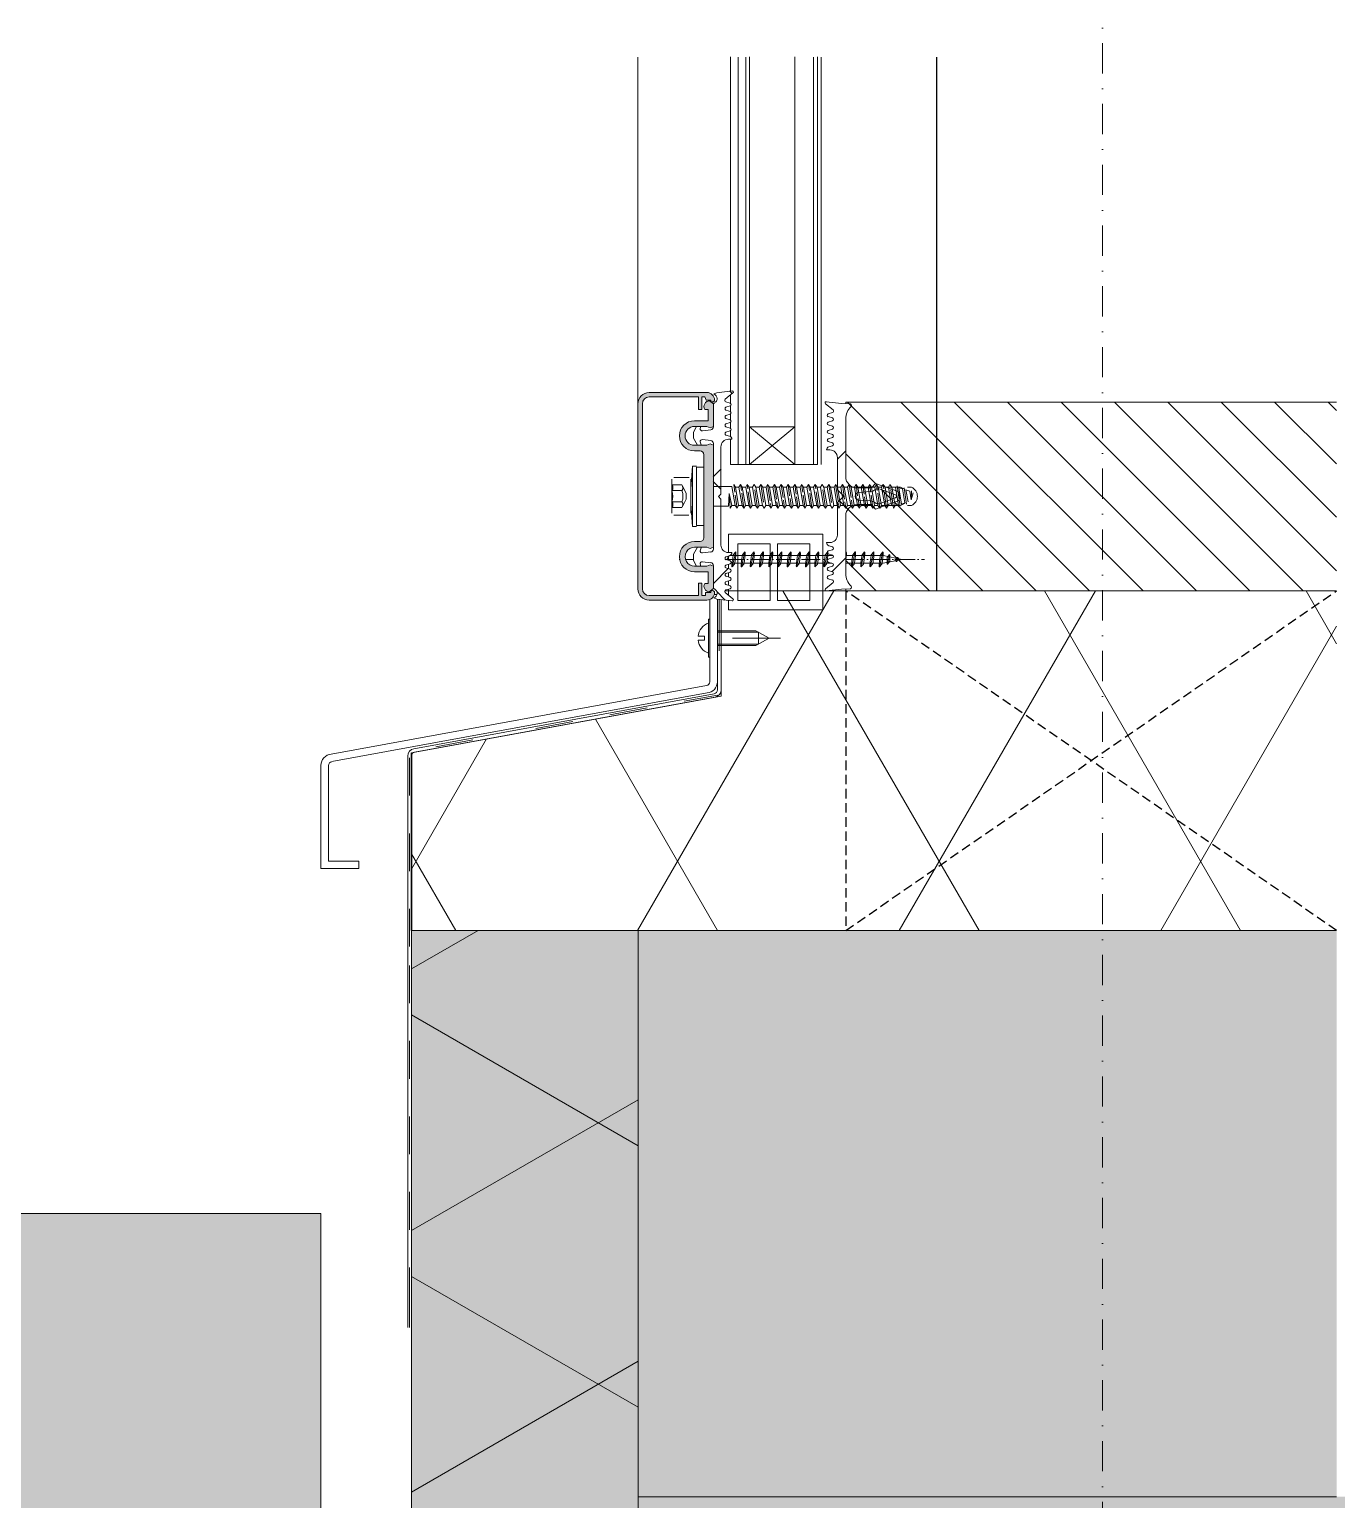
# Model space of a CAD drawing. Header units: millimetres. Extents: x 1789 to 13769, y 2055 to 27197.
# Drawn here: x 8488.6 to 8834.8, y 21551 to 21940.4 of the extents above; entities that cross this region are included whole.
import ezdxf

# ---------------------------------------------------------------- set-up
doc = ezdxf.new("R2010")
doc.units = ezdxf.units.MM
for name, pattern in [('IMPORT-Strichpunkt', [25.4, 12.7, -6.35, 0, -6.35]), ('MV_hartlijn_staal', [6.6, 5, -0.8, 0, -0.8]), ('MV_hidden', [3.75, 2.5, -1.25]), ('MV_stramien', [16, 8, -4, 0, -4])]:
    doc.linetypes.add(name, pattern=pattern)
for name, color, linetype, lineweight in [('A-DETL', 90, 'Continuous', 13), ('A-DETL-GENF', 92, 'Continuous', 18), ('AL_1_3_011_dwg', 8, 'Continuous', 13), ('SX-Schraube', 10, 'Continuous', 5)]:
    doc.layers.add(name, color=color, linetype=linetype, lineweight=lineweight)
pattern_1 = [(45, (0, 0), (-14.142136, 14.142136), []), (135, (0, 0), (-14.142136, -14.142136), [])]

# ---------------------------------------------------------------- blocks, each defined once
blk = doc.blocks.new('AL_1_3_011_dwg_Blechschraube-3291600-Details Restauratie 1-10')
at = {"layer": 'SX-Schraube'}
blk.add_line((804.64, 286.49), (804.64, 286.59), dxfattribs=at)
at = {"layer": 'SX-Schraube', "flags": 128}
for points in [[(804.64, 293.54), (804.34, 293.54), (804.34, 292.54), (804.34, 288.54), (804.34, 284.54), (804.34, 283.54), (804.64, 283.54)], [(801.54, 289.04), (803.22, 289.04), (803.22, 288.54), (803.22, 288.04), (801.54, 288.04)], [(806.65, 290.49), (816.84, 290.49), (820.34, 288.54), (816.84, 286.59), (806.65, 286.59)], [(806.65, 290.1), (817.54, 290.1), (817.54, 286.98), (806.65, 286.98)]]:
    blk.add_lwpolyline(points, dxfattribs=at)
at = {"layer": 'SX-Schraube'}
for start, end in [(109.4494, 173.231), (186.769, 250.5506)]:
    blk.add_arc((805.75, 288.54), 4.24, start, end, dxfattribs=at)
blk = doc.blocks.new('31 dubbel_glas - Type 1-3306872-Details Restauratie 1-10')
at = {"layer": 'A-DETL-GENF', "lineweight": 13}
for p, q in [((168.6, 23), (276.56, 23)), ((276.56, 23), (276.56, 0)), ((168.6, 17), (276.56, 17)), ((266.56, 5), (266.56, 17)), ((266.56, 17), (276.56, 5)), ((266.56, 5), (276.56, 17)), ((276.56, 5), (168.6, 5)), ((257.11, 0), (168.6, 0)), ((260.54, 0), (258.12, 0)), ((262.74, 0), (260.97, 0)), ((264.94, 0), (263.17, 0)), ((267.14, 0), (265.37, 0)), ((269.19, 0), (267.57, 0)), ((276.56, 0), (269.86, 0))]:
    blk.add_line(p, q, dxfattribs=at)
blk = doc.blocks.new('42 isolatie - Type 1-3774472-Details Restauratie 1-10')
at = {"layer": 'A-DETL-GENF'}
blk.add_hatch(color=256, dxfattribs=at).paths.add_polyline_path([(0.28, 60.8), (0.28, 0.8), (350.28, 0.8), (350.28, 60.8), (200.28, 60.8)])
at = {"layer": 'A-DETL-GENF', "lineweight": 13}
h = blk.add_hatch(dxfattribs=at)
h.set_pattern_fill('FP_9', color=256, style=0, pattern_type=2)
h.set_pattern_definition([(60, (0, 60.8), (-51.962, 30), []), (120, (0, 60.8), (-51.962, -30), [])])
h.paths.add_polyline_path([(0.28, 60.8), (0.28, 0.8), (350.28, 0.8), (350.28, 60.8), (200.28, 60.8)])
at = {"layer": 'A-DETL-GENF'}
for p, q in [((350.28, 60.8), (0.28, 60.8)), ((0.28, 60.8), (0.28, 0.8)), ((350.28, 60.8), (0.28, 60.8)), ((350.28, 0.8), (350.28, 60.8)), ((350.28, 0.8), (350.28, 60.8)), ((0.28, 0.8), (350.28, 0.8))]:
    blk.add_line(p, q, dxfattribs=at)
blk = doc.blocks.new('28 schroeven 2D - Verzonken schroef 4_0x50mm-4442965-Details Restauratie 1-10')
at = {"layer": 'A-DETL-GENF', "linetype": 'MV_hartlijn_staal', "lineweight": 13}
for p, q in [((0, 35.05), (0, 55.9)), ((0, 3.2), (0, 30.29)), ((0, -7.38), (0, -5.3)), ((0, -9.1), (0, -8.91))]:
    blk.add_line(p, q, dxfattribs=at)
at = {"layer": 'A-DETL-GENF', "lineweight": 5}
for p, q in [((-1, 45), (0, 50)), ((-0.52, 48.71), (0.23, 48.07)), ((0.52, 48.47), (-0.52, 48.71)), ((-0.23, 49.11), (0.52, 48.47)), ((0, 50), (1, 45)), ((-2, 44.89), (-1.25, 44.25)), ((2, 43.96), (-2, 44.89)), ((-1.26, 46.66), (-0.51, 46.02)), ((1.26, 46.07), (-1.26, 46.66)), ((-1, 35.05), (-1, 45)), ((0.51, 46.71), (1.26, 46.07)), ((1, 45), (1, 35.05)), ((1.25, 44.6), (2, 43.96)), ((-2, 42.46), (-1.25, 41.82)), ((2, 41.53), (-2, 42.46)), ((-2, 40.02), (-1.25, 39.38)), ((2, 39.09), (-2, 40.02)), ((1.25, 42.17), (2, 41.53)), ((1.25, 39.73), (2, 39.09)), ((-2, 37.58), (-1.25, 36.94)), ((2, 36.65), (-2, 37.58)), ((-1.59, 35.05), (-2, 35.15)), ((1.25, 37.29), (2, 36.65)), ((-1, 4.27), (-1, 31.72)), ((1, 31.36), (1, 4.53)), ((-2, 30.27), (-1.25, 29.63)), ((2, 29.34), (-2, 30.27)), ((-2, 27.83), (-1.25, 27.19)), ((2, 26.9), (-2, 27.83)), ((1.25, 29.98), (2, 29.34)), ((1.25, 27.54), (2, 26.9)), ((-2, 25.4), (-1.25, 24.76)), ((2, 24.47), (-2, 25.4)), ((1.25, 25.11), (2, 24.47)), ((-2, 22.96), (-1.25, 22.32)), ((2, 22.03), (-2, 22.96)), ((-2, 20.52), (-1.25, 19.88)), ((2, 19.59), (-2, 20.52)), ((1.25, 22.67), (2, 22.03)), ((1.25, 20.23), (2, 19.59)), ((-2, 18.09), (-1.25, 17.45)), ((2, 17.15), (-2, 18.09)), ((-2, 15.65), (-1.25, 15.01)), ((2, 14.72), (-2, 15.65)), ((1.25, 17.79), (2, 17.15)), ((-2, 13.21), (-1.25, 12.57)), ((2, 12.28), (-2, 13.21)), ((1.25, 15.36), (2, 14.72)), ((1.25, 12.92), (2, 12.28)), ((-2, 10.77), (-1.25, 10.13)), ((2, 9.84), (-2, 10.77)), ((-2, 8.34), (-1.25, 7.7)), ((2, 7.41), (-2, 8.34)), ((1.25, 10.48), (2, 9.84)), ((1.25, 8.05), (2, 7.41)), ((-2, 5.9), (-1.25, 5.26)), ((2, 4.97), (-2, 5.9)), ((-0.89, 3.96), (0.16, 3.58)), ((1.25, 5.61), (2, 4.97))]:
    blk.add_line(p, q, dxfattribs=at)
for points in [[(-1.26, 46.66), (-1, 46.82), (0.51, 46.71)], [(-0.52, 48.71), (-0.51, 48.79), (-0.23, 49.11)], [(0.23, 48.07), (0.53, 48.42), (0.52, 48.47)], [(-2, 44.89), (-1.5, 45.13), (1.25, 44.6)], [(-1.25, 44.25), (1.8, 43.74), (2, 43.96)], [(-0.51, 46.02), (1.16, 45.94), (1.26, 46.07)], [(-2, 42.46), (-1.5, 42.7), (1.25, 42.17)], [(-2, 40.02), (-1.5, 40.26), (1.25, 39.73)], [(-1.25, 41.82), (1.8, 41.31), (2, 41.53)], [(-1.25, 39.38), (1.8, 38.87), (2, 39.09)], [(-2, 37.58), (-1.5, 37.82), (1.25, 37.29)], [(-2, 35.15), (-1.64, 35.32), (-0.15, 35.1)], [(-1.25, 36.94), (1.8, 36.43), (2, 36.65)], [(-2, 30.27), (-1.5, 30.51), (1.25, 29.98)], [(-2, 27.83), (-1.5, 28.07), (1.25, 27.54)], [(-1.25, 29.63), (1.8, 29.12), (2, 29.34)], [(-2, 25.4), (-1.5, 25.64), (1.25, 25.11)], [(-1.25, 27.19), (1.8, 26.68), (2, 26.9)], [(-1.25, 24.76), (1.8, 24.25), (2, 24.47)], [(-2, 22.96), (-1.5, 23.2), (1.25, 22.67)], [(-2, 20.52), (-1.5, 20.76), (1.25, 20.23)], [(-1.25, 22.32), (1.8, 21.81), (2, 22.03)], [(-1.25, 19.88), (1.8, 19.37), (2, 19.59)], [(-2, 18.09), (-1.5, 18.33), (1.25, 17.79)], [(-2, 15.65), (-1.5, 15.89), (1.25, 15.36)], [(-1.25, 17.45), (1.8, 16.94), (2, 17.15)], [(-2, 13.21), (-1.5, 13.45), (1.25, 12.92)], [(-1.25, 15.01), (1.8, 14.5), (2, 14.72)], [(-1.25, 12.57), (1.8, 12.06), (2, 12.28)], [(-2, 10.77), (-1.5, 11.01), (1.25, 10.48)], [(-2, 8.34), (-1.5, 8.58), (1.25, 8.05)], [(-1.25, 10.13), (1.8, 9.62), (2, 9.84)], [(-2, 5.9), (-1.5, 6.14), (1.25, 5.61)], [(-1.25, 7.7), (1.8, 7.19), (2, 7.41)], [(-1.25, 5.26), (1.8, 4.75), (2, 4.97)]]:
    blk.add_open_spline(points, degree=2, dxfattribs=at)

msp = doc.modelspace()

# ---------------------------------------------------------------- hatches: boundary and pattern name
at = {"layer": 'A-DETL-GENF'}
h = msp.add_hatch(color=7, dxfattribs=at)
h.paths.add_polyline_path([(8668.09, 21789.26), (8668.96, 21789.45), (8669.66, 21790.01), (8670.04, 21790.81), (8670.02, 21791.51), (8669.72, 21791.74), (8669.11, 21791.39), (8669.09, 21791.26), (8667.69, 21791.26), (8667.69, 21790.46), (8666.69, 21790.46), (8666.69, 21793.76), (8665.89, 21793.76), (8665.89, 21790.46), (8652.32, 21790.52), (8651.89, 21790.7), (8651.52, 21790.99), (8651.23, 21791.36), (8651.05, 21791.79), (8650.99, 21792.26), (8651.05, 21841.73), (8651.23, 21842.16), (8651.52, 21842.53), (8651.89, 21842.82), (8652.32, 21843), (8652.79, 21843.06), (8665.89, 21843.06), (8665.89, 21839.76), (8666.69, 21839.76), (8666.69, 21843.06), (8667.49, 21843.06), (8667.89, 21842.26), (8669.09, 21842.26), (8669.16, 21842.01), (8669.84, 21841.83), (8670.07, 21842.13), (8670.09, 21842.26), (8670.02, 21842.78), (8669.82, 21843.26), (8669.5, 21843.67), (8669.09, 21843.99), (8668.61, 21844.19), (8668.09, 21844.26), (8652.12, 21844.18), (8651.49, 21843.96), (8650.92, 21843.61), (8650.44, 21843.13), (8650.09, 21842.56), (8649.86, 21841.93), (8649.79, 21841.26), (8649.89, 21791.48), (8650.19, 21790.76), (8650.67, 21790.14), (8651.29, 21789.66), (8652.01, 21789.36), (8652.79, 21789.26)])
h.paths.add_polyline_path([(8668.7, 21791.42), (8669.79, 21792.31), (8669.79, 21798.26), (8668.9, 21798.63), (8668.02, 21798.26), (8664.19, 21798.33), (8663.63, 21798.54), (8663.13, 21798.89), (8662.73, 21799.34), (8662.45, 21799.87), (8662.31, 21800.46), (8662.31, 21801.06), (8662.45, 21801.65), (8662.73, 21802.18), (8663.13, 21802.63), (8663.63, 21802.97), (8664.19, 21803.19), (8664.79, 21803.26), (8668.02, 21803.26), (8668.9, 21802.89), (8669.79, 21803.26), (8669.79, 21830.26), (8668.9, 21830.63), (8668.02, 21830.26), (8664.19, 21830.33), (8663.63, 21830.55), (8663.13, 21830.89), (8662.64, 21831.51), (8662.45, 21831.87), (8662.31, 21832.46), (8662.31, 21833.06), (8662.45, 21833.65), (8662.73, 21834.18), (8663.13, 21834.63), (8663.63, 21834.97), (8664.19, 21835.19), (8664.79, 21835.26), (8668.02, 21835.26), (8668.9, 21834.89), (8669.79, 21835.26), (8669.79, 21841.23), (8668.79, 21842.04), (8668.05, 21841.82), (8667.51, 21841.27), (8667.3, 21840.52), (8667.49, 21839.77), (8668.39, 21839.77), (8668.39, 21836.76), (8664.79, 21836.76), (8663.75, 21836.62), (8662.79, 21836.22), (8661.96, 21835.59), (8661.32, 21834.76), (8660.93, 21833.8), (8660.79, 21832.76), (8661.01, 21831.51), (8661.32, 21830.76), (8661.96, 21829.93), (8662.79, 21829.3), (8663.75, 21828.9), (8664.79, 21828.76), (8666.55, 21828.73), (8667, 21828.47), (8667.25, 21828.02), (8667.29, 21827.76), (8667.25, 21805.5), (8667, 21805.05), (8666.55, 21804.79), (8666.29, 21804.76), (8664.79, 21804.76), (8663.75, 21804.62), (8662.79, 21804.22), (8661.96, 21803.59), (8661.32, 21802.76), (8660.93, 21801.8), (8660.79, 21800.76), (8660.93, 21799.72), (8661.32, 21798.76), (8661.96, 21797.93), (8662.79, 21797.3), (8663.75, 21796.9), (8664.79, 21796.76), (8668.39, 21796.76), (8668.39, 21793.69), (8667.49, 21793.69), (8667.3, 21792.96), (8667.48, 21792.23), (8667.99, 21791.67), (8668.33, 21791.5)])
at = {"layer": 'A-DETL-GENF', "lineweight": 13}
h = msp.add_hatch(dxfattribs=at)
h.set_pattern_fill('FP_46', color=250, style=0, pattern_type=2)
h.set_pattern_definition(pattern_1)
h.paths.add_polyline_path([(8674.74, 21789.06), (8674.98, 21789.59), (8672.79, 21791.49), (8672.85, 21791.77), (8673.08, 21791.94), (8674.27, 21792.28), (8674.43, 21792.87), (8674.27, 21793.03), (8672.92, 21793.53), (8672.88, 21793.87), (8673.08, 21794.14), (8674.28, 21794.48), (8674.42, 21795.07), (8674.27, 21795.23), (8672.92, 21795.73), (8672.88, 21796.07), (8673.08, 21796.34), (8674.27, 21796.68), (8674.43, 21797.27), (8674.27, 21797.43), (8672.92, 21797.93), (8672.88, 21798.27), (8673.08, 21798.54), (8674.27, 21798.88), (8674.43, 21799.47), (8674.27, 21799.63), (8672.92, 21800.13), (8672.88, 21800.47), (8673.08, 21800.74), (8674.43, 21801.25), (8674.65, 21801.63), (8674.68, 21801.85), (8673.27, 21801.92), (8672.79, 21802.12), (8672.37, 21802.44), (8671.89, 21803.26), (8671.86, 21803.34), (8671.79, 21804.32), (8671.79, 21816.01), (8671.13, 21816.68), (8671.79, 21817.34), (8671.84, 21830.31), (8672.23, 21831.11), (8672.92, 21831.67), (8673.79, 21831.86), (8674.68, 21831.86), (8674.57, 21832.29), (8674.26, 21832.6), (8674.06, 21832.69), (8672.92, 21833.14), (8672.88, 21833.48), (8673.08, 21833.75), (8674.43, 21834.25), (8674.27, 21834.84), (8672.92, 21835.34), (8672.88, 21835.68), (8673.08, 21835.95), (8674.43, 21836.45), (8674.27, 21837.04), (8672.92, 21837.54), (8672.88, 21837.88), (8673.08, 21838.15), (8674.42, 21838.65), (8674.28, 21839.24), (8672.92, 21839.74), (8672.88, 21840.08), (8673.08, 21840.35), (8674.43, 21840.85), (8674.27, 21841.44), (8672.85, 21841.95), (8672.79, 21842.23), (8672.94, 21842.47), (8674.98, 21844.13), (8674.74, 21844.66), (8670.7, 21844.19), (8669.89, 21843.87), (8670.42, 21843.52), (8670.73, 21842.96), (8670.76, 21842.34), (8670.47, 21841.79), (8669.79, 21841.19), (8669.7, 21834.77), (8669.44, 21834.48), (8669.07, 21834.35), (8666.53, 21834.17), (8666.33, 21834.45), (8666.33, 21834.68), (8666.48, 21835.26), (8665.32, 21835.19), (8664.49, 21833.75), (8664.49, 21832.13), (8665.69, 21830.26), (8666.52, 21830.28), (8666.54, 21830.41), (8666.36, 21831.51), (8666.53, 21831.7), (8666.87, 21831.76), (8669.44, 21831.39), (8669.7, 21831.11), (8669.79, 21830.63), (8669.7, 21802.42), (8669.44, 21802.13), (8669.07, 21802), (8666.53, 21801.82), (8666.33, 21802.09), (8666.33, 21802.33), (8666.47, 21803.26), (8665.53, 21803.19), (8664.49, 21801.4), (8664.49, 21799.77), (8665.36, 21798.26), (8666.48, 21798.26), (8666.33, 21799.07), (8666.53, 21799.35), (8666.87, 21799.4), (8669.44, 21799.04), (8669.74, 21798.63), (8669.79, 21798.26), (8669.79, 21792.53), (8670.65, 21791.67), (8670.79, 21791.07), (8670.61, 21790.46), (8670.17, 21789.99), (8669.9, 21789.84), (8670.7, 21789.53)])
h = msp.add_hatch(dxfattribs=at)
h.set_pattern_fill('FP_46', color=250, style=0, pattern_type=2)
h.set_pattern_definition(pattern_1)
h.paths.add_polyline_path([(8699.7, 21791.7), (8703.73, 21792.17), (8706.14, 21792.27), (8706.36, 21792.73), (8706.27, 21792.97), (8705.67, 21793.67), (8705.22, 21794.47), (8704.94, 21795.35), (8704.84, 21796.27), (8704.94, 21812.34), (8705.24, 21813.06), (8705.72, 21813.68), (8706.34, 21814.16), (8707.06, 21814.46), (8707.84, 21814.56), (8711.7, 21814.56), (8712.73, 21813.34), (8718.86, 21815.69), (8719.09, 21816.07), (8719, 21817.65), (8718.68, 21817.97), (8718.48, 21818.08), (8712.73, 21820.18), (8711.7, 21818.96), (8707.06, 21819.06), (8706.34, 21819.36), (8705.72, 21819.84), (8705.24, 21820.46), (8704.94, 21821.18), (8704.84, 21821.96), (8704.94, 21838.17), (8705.22, 21839.05), (8705.67, 21839.85), (8706.36, 21840.79), (8706.14, 21841.25), (8703.73, 21841.35), (8699.7, 21841.82), (8699.46, 21841.29), (8701.64, 21839.39), (8701.58, 21839.11), (8701.36, 21838.94), (8700.16, 21838.6), (8700.16, 21837.85), (8701.51, 21837.34), (8701.55, 21837.01), (8701.36, 21836.74), (8700.16, 21836.4), (8700.16, 21835.65), (8701.51, 21835.14), (8701.55, 21834.81), (8701.36, 21834.54), (8700.16, 21834.2), (8700.16, 21833.45), (8701.51, 21832.94), (8701.55, 21832.61), (8701.36, 21832.34), (8700.16, 21832), (8700.16, 21831.25), (8701.51, 21830.74), (8701.55, 21830.41), (8701.36, 21830.14), (8700, 21829.63), (8699.78, 21829.24), (8699.75, 21829.02), (8701.09, 21828.97), (8701.89, 21828.59), (8702.45, 21827.89), (8702.65, 21827.02), (8702.65, 21818.44), (8704.33, 21816.76), (8702.65, 21815.08), (8702.6, 21806.05), (8702.21, 21805.25), (8701.51, 21804.69), (8700.65, 21804.5), (8699.75, 21804.5), (8699.87, 21804.07), (8700.18, 21803.76), (8700.38, 21803.67), (8701.51, 21803.22), (8701.55, 21802.88), (8701.36, 21802.61), (8700.07, 21802.2), (8700.16, 21801.52), (8701.51, 21801.02), (8701.55, 21800.68), (8701.36, 21800.41), (8700.07, 21800), (8700.16, 21799.32), (8701.51, 21798.82), (8701.55, 21798.48), (8701.36, 21798.21), (8700.08, 21797.8), (8700.16, 21797.12), (8701.51, 21796.62), (8701.55, 21796.28), (8701.36, 21796.01), (8700.07, 21795.6), (8700.16, 21794.92), (8701.58, 21794.41), (8701.64, 21794.13), (8701.5, 21793.89), (8699.46, 21792.23)])
h.paths.add_polyline_path([(8713.58, 21814.77), (8712.87, 21814.89), (8711.83, 21815.47), (8711.42, 21815.54), (8708.02, 21815.81), (8707.61, 21816.08), (8707.37, 21816.51), (8707.37, 21817.01), (8707.61, 21817.44), (8708.02, 21817.71), (8708.27, 21817.76), (8711.83, 21818.05), (8712.56, 21818.44), (8713.22, 21818.74), (8713.94, 21818.67), (8718.25, 21816.97), (8718.29, 21816.65), (8718.11, 21816.39), (8718.01, 21816.34), (8713.94, 21814.85)])
h = msp.add_hatch(dxfattribs=at)
h.set_pattern_fill('FP_2', color=250, style=0, pattern_type=2)
h.set_pattern_definition([(135, (0, 0), (-7.071068, -7.071068), [])])
h.paths.add_polyline_path([(8705.67, 21791.73), (8834.84, 21791.73), (8834.84, 21841.73), (8704.84, 21841.73), (8704.94, 21841.3), (8706.14, 21841.25), (8706.36, 21840.79), (8706.14, 21840.39), (8705.41, 21839.39), (8705.22, 21839.05), (8704.94, 21838.17), (8704.84, 21836.9), (8704.94, 21821.18), (8705.24, 21820.46), (8705.72, 21819.84), (8706.34, 21819.36), (8707.46, 21819.01), (8708.27, 21818.96), (8711.7, 21818.96), (8712.73, 21820.18), (8718.86, 21817.83), (8719.09, 21817.45), (8719, 21815.87), (8718.68, 21815.55), (8718.11, 21815.31), (8712.73, 21813.34), (8711.7, 21814.56), (8707.06, 21814.46), (8706.34, 21814.16), (8705.72, 21813.68), (8705.22, 21813.01), (8704.94, 21812.31), (8704.84, 21811.56), (8704.94, 21795.35), (8705.36, 21794.23), (8705.67, 21793.67), (8706.36, 21792.73), (8706.14, 21792.27), (8704.84, 21792.17), (8704.94, 21791.73), (8705.22, 21791.73)])
h.paths.add_polyline_path([(8713.58, 21814.77), (8714.59, 21815.08), (8718.25, 21816.55), (8718.29, 21816.87), (8718.11, 21817.13), (8718.01, 21817.18), (8713.58, 21818.75), (8712.87, 21818.63), (8711.7, 21818.03), (8711.42, 21817.98), (8707.84, 21817.62), (8707.61, 21817.44), (8707.37, 21817.01), (8707.37, 21816.51), (8707.61, 21816.08), (8708.02, 21815.81), (8708.27, 21815.76), (8711.83, 21815.47), (8712.56, 21815.08), (8713.22, 21814.78), (8713.39, 21814.77)])
h = msp.add_hatch(dxfattribs=at)
h.set_pattern_fill('FP_8', color=251, style=0, pattern_type=2)
h.set_pattern_definition([(60, (0, 0), (-51.96152, 30), []), (120, (0, 0), (-51.96152, -30), [])])
h.paths.add_polyline_path([(8791.71, 21701.73), (8834.84, 21701.73), (8834.84, 21791.73), (8672.81, 21791.67), (8672.85, 21791.34), (8672.94, 21791.24), (8674.95, 21789.53), (8674.74, 21789.06), (8671.84, 21789.4), (8671.84, 21763.84), (8589.84, 21748.82), (8589.84, 21701.73), (8649.84, 21701.73)])
at = {"layer": 'A-DETL-GENF'}
for color, points in [(9, [(8589.84, 20951.73), (8989.84, 20951.73), (8989.84, 21351.73), (9855.99, 21351.73), (9855.99, 21551.73), (8834.84, 21551.73), (8834.84, 21701.73), (8649.84, 21701.73), (8649.84, 21351.73), (8589.84, 21351.73)]), (254, [(8127.84, 21526.73), (8565.84, 21526.73), (8565.84, 21626.73), (8127.84, 21626.73)])]:
    msp.add_hatch(color=color, dxfattribs=at).paths.add_polyline_path(points)

# ---------------------------------------------------------------- linework, layer by layer
at = {"layer": 'A-DETL', "linetype": 'MV_stramien', "lineweight": 18}
msp.add_line((8772.84, 20721.29), (8772.84, 25578.5), dxfattribs=at)
at = {"layer": 'A-DETL', "lineweight": 18}
for p, q in [((8649.79, 21841.26), (8649.79, 21933.12)), ((8676.34, 21933.12), (8676.34, 21825.16)), ((8678.34, 21933.12), (8678.34, 21825.16)), ((8696.34, 21933.12), (8696.34, 21825.16)), ((8698.34, 21933.12), (8698.34, 21825.16)), ((8668.09, 21844.26), (8652.79, 21844.26)), ((8670.7, 21844.19), (8669.89, 21843.87)), ((8674.74, 21844.66), (8670.7, 21844.19)), ((8672.94, 21842.47), (8674.98, 21844.13)), ((8649.79, 21841.26), (8649.79, 21792.26)), ((8650.99, 21792.26), (8650.99, 21841.26)), ((8652.79, 21843.06), (8665.89, 21843.06)), ((8665.89, 21843.06), (8665.89, 21839.76)), ((8666.69, 21839.76), (8666.69, 21843.06)), ((8666.69, 21843.06), (8667.49, 21843.06)), ((8667.49, 21843.06), (8667.89, 21842.26)), ((8667.89, 21842.26), (8669.09, 21842.26)), ((8669.79, 21841.23), (8668.79, 21842.04)), ((8669.79, 21835.26), (8669.79, 21841.23)), ((8674.27, 21841.44), (8673.08, 21841.78)), ((8673.08, 21840.35), (8674.27, 21840.69)), ((8699.46, 21841.29), (8701.5, 21839.63)), ((8703.73, 21841.35), (8699.7, 21841.82)), ((8706.14, 21841.25), (8703.73, 21841.35)), ((8704.84, 21841.73), (8704.84, 21841.3)), ((8834.84, 21841.73), (8704.84, 21841.73)), ((8668.39, 21836.76), (8664.79, 21836.76)), ((8665.89, 21839.76), (8666.69, 21839.76)), ((8667.49, 21839.77), (8668.39, 21839.77)), ((8668.39, 21839.77), (8668.39, 21836.76)), ((8674.28, 21839.24), (8673.08, 21839.58)), ((8673.08, 21838.15), (8674.27, 21838.49)), ((8674.27, 21837.04), (8673.08, 21837.38)), ((8673.08, 21835.95), (8674.27, 21836.29)), ((8701.36, 21838.94), (8700.16, 21838.6)), ((8700.16, 21837.85), (8701.36, 21837.51)), ((8701.36, 21836.74), (8700.16, 21836.4)), ((8704.84, 21821.96), (8704.84, 21837.25)), ((8665.36, 21835.26), (8664.49, 21833.75)), ((8664.49, 21833.75), (8664.49, 21832.13)), ((8664.79, 21835.26), (8668.02, 21835.26)), ((8666.33, 21834.68), (8666.48, 21835.26)), ((8669.07, 21834.35), (8666.87, 21834.12)), ((8668.02, 21835.26), (8668.9, 21834.89)), ((8668.9, 21834.89), (8669.79, 21835.26)), ((8674.27, 21834.84), (8673.08, 21835.18)), ((8673.08, 21833.75), (8674.27, 21834.09)), ((8674.06, 21832.69), (8673.08, 21832.98)), ((8700.16, 21835.65), (8701.36, 21835.31)), ((8701.36, 21834.54), (8700.16, 21834.2)), ((8700.16, 21833.45), (8701.36, 21833.11)), ((8664.49, 21832.13), (8665.57, 21830.26)), ((8668.02, 21830.26), (8664.79, 21830.26)), ((8664.79, 21828.76), (8666.29, 21828.76)), ((8666.54, 21830.41), (8666.33, 21831.19)), ((8666.87, 21831.76), (8669.07, 21831.53)), ((8668.9, 21830.63), (8668.02, 21830.26)), ((8669.79, 21830.26), (8668.9, 21830.63)), ((8669.79, 21830.73), (8669.79, 21830.26)), ((8669.79, 21803.26), (8669.79, 21830.26)), ((8671.79, 21817.34), (8671.79, 21829.86)), ((8673.79, 21831.86), (8674.68, 21831.86)), ((8699.75, 21829.02), (8700.65, 21829.02)), ((8701.36, 21832.34), (8700.16, 21832)), ((8700.16, 21831.25), (8701.36, 21830.91)), ((8701.36, 21830.14), (8700.38, 21829.85)), ((8667.29, 21827.76), (8667.29, 21805.76)), ((8702.65, 21827.02), (8702.65, 21818.44)), ((8671.13, 21816.68), (8671.79, 21817.34)), ((8702.65, 21818.44), (8704.33, 21816.76)), ((8711.7, 21818.96), (8707.84, 21818.96)), ((8708.27, 21817.76), (8711.42, 21817.98)), ((8712.73, 21820.18), (8711.7, 21818.96)), ((8718.48, 21818.08), (8712.73, 21820.18)), ((8713.94, 21818.67), (8718.01, 21817.18)), ((8719.09, 21816.07), (8719.09, 21817.45)), ((8671.79, 21816.01), (8671.13, 21816.68)), ((8671.79, 21803.85), (8671.79, 21816.01)), ((8704.33, 21816.76), (8702.65, 21815.08)), ((8702.65, 21815.08), (8702.65, 21806.5)), ((8707.84, 21814.56), (8711.7, 21814.56)), ((8711.42, 21815.54), (8708.27, 21815.76)), ((8711.7, 21814.56), (8712.73, 21813.34)), ((8712.73, 21813.34), (8718.48, 21815.44)), ((8718.01, 21816.34), (8713.94, 21814.85)), ((8704.84, 21796.27), (8704.84, 21811.56)), ((8665.57, 21803.26), (8664.49, 21801.4)), ((8664.49, 21801.4), (8664.49, 21799.77)), ((8666.29, 21804.76), (8664.79, 21804.76)), ((8664.79, 21803.26), (8668.02, 21803.26)), ((8666.33, 21802.33), (8666.54, 21803.11)), ((8669.07, 21802), (8666.87, 21801.76)), ((8668.02, 21803.26), (8668.9, 21802.89)), ((8668.9, 21802.89), (8669.79, 21803.26)), ((8669.79, 21803.26), (8669.79, 21802.79)), ((8674.68, 21801.85), (8673.79, 21801.85)), ((8700.65, 21804.5), (8699.75, 21804.5)), ((8701.36, 21802.61), (8700.16, 21802.27)), ((8700.16, 21801.52), (8701.36, 21801.18)), ((8700.38, 21803.67), (8701.36, 21803.38)), ((8664.49, 21799.77), (8665.36, 21798.26)), ((8668.02, 21798.26), (8664.79, 21798.26)), ((8666.48, 21798.26), (8666.33, 21798.84)), ((8666.87, 21799.4), (8669.07, 21799.17)), ((8668.9, 21798.63), (8668.02, 21798.26)), ((8669.79, 21798.26), (8668.9, 21798.63)), ((8669.79, 21792.31), (8669.79, 21798.26)), ((8673.08, 21800.74), (8674.06, 21801.02)), ((8674.27, 21799.63), (8673.08, 21799.97)), ((8673.08, 21798.54), (8674.27, 21798.88)), ((8674.27, 21797.43), (8673.08, 21797.77)), ((8701.36, 21800.41), (8700.16, 21800.07)), ((8700.16, 21799.32), (8701.36, 21798.98)), ((8701.36, 21798.21), (8700.16, 21797.87)), ((8664.79, 21796.76), (8668.39, 21796.76)), ((8666.69, 21793.76), (8665.89, 21793.76)), ((8665.89, 21793.76), (8665.89, 21790.46)), ((8666.69, 21790.46), (8666.69, 21793.76)), ((8668.39, 21793.69), (8667.49, 21793.69)), ((8668.39, 21796.76), (8668.39, 21793.69)), ((8673.08, 21796.34), (8674.27, 21796.68)), ((8674.27, 21795.23), (8673.08, 21795.57)), ((8673.08, 21794.14), (8674.28, 21794.48)), ((8701.5, 21793.89), (8699.46, 21792.23)), ((8700.16, 21797.12), (8701.36, 21796.78)), ((8701.36, 21796.01), (8700.16, 21795.67)), ((8700.16, 21794.92), (8701.36, 21794.58)), ((8665.89, 21790.46), (8652.79, 21790.46)), ((8667.69, 21790.46), (8666.69, 21790.46)), ((8669.09, 21791.26), (8667.69, 21791.26)), ((8667.69, 21791.26), (8667.69, 21790.46)), ((8668.7, 21791.42), (8669.79, 21792.31)), ((8669.89, 21789.84), (8670.7, 21789.53)), ((8670.73, 21790.73), (8670.01, 21790.73)), ((8834.84, 21791.73), (8672.85, 21791.73)), ((8674.98, 21789.59), (8672.94, 21791.24)), ((8674.27, 21793.03), (8673.08, 21793.37)), ((8673.08, 21791.94), (8674.27, 21792.28)), ((8699.7, 21791.7), (8703.73, 21792.17)), ((8703.73, 21792.17), (8706.14, 21792.27)), ((8704.84, 21792.22), (8704.84, 21791.73)), ((8704.84, 21791.73), (8834.84, 21791.73)), ((8652.79, 21789.26), (8668.09, 21789.26)), ((8668.84, 21789.41), (8668.84, 21767.64)), ((8670.7, 21789.53), (8674.74, 21789.06)), ((8670.84, 21767.64), (8670.84, 21789.51)), ((8671.84, 21789.4), (8671.84, 21763.84)), ((8667.93, 21766.65), (8568.58, 21748.45)), ((8568.75, 21746.46), (8668.1, 21764.65)), ((8671.84, 21763.84), (8589.84, 21748.82)), ((8565.84, 21745.46), (8565.84, 21718.13)), ((8567.84, 21720.13), (8567.84, 21745.46)), ((8575.85, 21720.13), (8567.84, 21720.13)), ((8575.85, 21718.13), (8575.85, 21720.13)), ((8565.84, 21718.13), (8575.85, 21718.13)), ((8834.84, 21701.73), (8649.84, 21701.73)), ((8649.84, 21701.73), (8649.84, 21351.73)), ((8565.84, 21626.73), (8127.84, 21626.73)), ((8565.84, 21526.73), (8565.84, 21626.73)), ((8834.84, 21551.73), (8649.84, 21551.73))]:
    msp.add_line(p, q, dxfattribs=at)
at = {"layer": 'A-DETL', "lineweight": 25}
msp.add_line((8728.84, 21933.12), (8728.84, 21791.73), dxfattribs=at)
at = {"layer": 'A-DETL'}
for p, q in [((8664.29, 21824.76), (8663.79, 21818.76)), ((8665.29, 21824.76), (8664.29, 21824.76)), ((8664.29, 21824.76), (8664.29, 21808.76)), ((8658.81, 21821.26), (8658.81, 21812.26)), ((8663.41, 21821.76), (8659.31, 21821.76)), ((8663.79, 21818.76), (8663.79, 21821.26)), ((8667.29, 21824.51), (8665.29, 21824.51)), ((8665.29, 21824.51), (8665.29, 21809.01)), ((8658.81, 21819.75), (8661.42, 21819.75)), ((8658.81, 21818.25), (8661.47, 21818.25)), ((8661.6, 21819.49), (8662.54, 21817.48)), ((8662.54, 21817.48), (8662.54, 21815.98)), ((8663.79, 21818.76), (8663.79, 21814.76)), ((8674.71, 21819.39), (8669.79, 21819.39)), ((8673.81, 21814.14), (8673.96, 21817.51)), ((8673.96, 21817.51), (8674.68, 21814.31)), ((8674.26, 21813.64), (8673.96, 21817.35)), ((8675.58, 21814.31), (8674.71, 21819.39)), ((8675.64, 21819.21), (8675.16, 21819.89)), ((8675.46, 21817.82), (8675.16, 21819.89)), ((8676.06, 21813.64), (8675.56, 21817.07)), ((8676.54, 21819.21), (8675.64, 21819.21)), ((8675.64, 21819.21), (8676.48, 21814.31)), ((8676.96, 21819.89), (8676.54, 21819.21)), ((8676.54, 21819.21), (8677.38, 21814.31)), ((8677.44, 21819.21), (8676.96, 21819.89)), ((8677.2, 21818.25), (8676.96, 21819.89)), ((8677.86, 21813.64), (8677.3, 21817.54)), ((8678.34, 21819.21), (8677.44, 21819.21)), ((8677.44, 21819.21), (8678.28, 21814.31)), ((8678.76, 21819.89), (8678.34, 21819.21)), ((8679.18, 21814.31), (8678.34, 21819.21)), ((8679.24, 21819.21), (8678.76, 21819.89)), ((8678.94, 21818.71), (8678.76, 21819.89)), ((8679.66, 21813.64), (8679.04, 21817.97)), ((8680.14, 21819.21), (8679.24, 21819.21)), ((8679.24, 21819.21), (8680.08, 21814.31)), ((8680.56, 21819.89), (8680.14, 21819.21)), ((8680.14, 21819.21), (8680.98, 21814.31)), ((8681.04, 21819.21), (8680.56, 21819.89)), ((8681.46, 21813.64), (8680.78, 21818.45)), ((8681.94, 21819.21), (8681.04, 21819.21)), ((8681.04, 21819.21), (8681.88, 21814.31)), ((8682.36, 21819.89), (8681.94, 21819.21)), ((8682.78, 21814.31), (8681.94, 21819.21)), ((8682.84, 21819.21), (8682.36, 21819.89)), ((8682.36, 21819.89), (8683.03, 21815.16)), ((8683.74, 21819.21), (8682.84, 21819.21)), ((8682.84, 21819.21), (8683.68, 21814.31)), ((8684.16, 21819.89), (8683.74, 21819.21)), ((8683.74, 21819.21), (8684.58, 21814.31)), ((8684.8, 21815.57), (8684.16, 21819.89)), ((8684.64, 21819.21), (8684.16, 21819.89)), ((8684.64, 21819.21), (8685.48, 21814.31)), ((8685.54, 21819.21), (8684.64, 21819.21)), ((8685.96, 21819.89), (8685.54, 21819.21)), ((8686.38, 21814.31), (8685.54, 21819.21)), ((8686.53, 21816.01), (8685.96, 21819.89)), ((8686.44, 21819.21), (8685.96, 21819.89)), ((8686.44, 21819.21), (8687.28, 21814.31)), ((8687.34, 21819.21), (8686.44, 21819.21)), ((8687.76, 21819.89), (8687.34, 21819.21)), ((8687.34, 21819.21), (8688.18, 21814.31)), ((8688.26, 21816.46), (8687.76, 21819.89)), ((8688.24, 21819.21), (8687.76, 21819.89)), ((8688.24, 21819.21), (8689.08, 21814.31)), ((8689.14, 21819.21), (8688.24, 21819.21)), ((8689.56, 21819.89), (8689.14, 21819.21)), ((8689.98, 21814.31), (8689.14, 21819.21)), ((8689.99, 21816.91), (8689.56, 21819.89)), ((8690.04, 21819.21), (8689.56, 21819.89)), ((8690.04, 21819.21), (8690.88, 21814.31)), ((8690.94, 21819.21), (8690.04, 21819.21)), ((8691.36, 21819.89), (8690.94, 21819.21)), ((8690.94, 21819.21), (8691.78, 21814.31)), ((8691.73, 21817.35), (8691.36, 21819.89)), ((8691.84, 21819.21), (8691.36, 21819.89)), ((8691.84, 21819.21), (8692.68, 21814.31)), ((8692.74, 21819.21), (8691.84, 21819.21)), ((8693.16, 21819.89), (8692.74, 21819.21)), ((8693.58, 21814.31), (8692.74, 21819.21)), ((8693.46, 21817.82), (8693.16, 21819.89)), ((8693.64, 21819.21), (8693.16, 21819.89)), ((8694.06, 21813.64), (8693.56, 21817.07)), ((8693.64, 21819.21), (8694.48, 21814.31)), ((8694.54, 21819.21), (8693.64, 21819.21)), ((8694.96, 21819.89), (8694.54, 21819.21)), ((8694.54, 21819.21), (8695.38, 21814.31)), ((8695.2, 21818.25), (8694.96, 21819.89)), ((8695.44, 21819.21), (8694.96, 21819.89)), ((8695.86, 21813.64), (8695.3, 21817.54)), ((8695.44, 21819.21), (8696.28, 21814.31)), ((8696.34, 21819.21), (8695.44, 21819.21)), ((8696.76, 21819.89), (8696.34, 21819.21)), ((8697.18, 21814.31), (8696.34, 21819.21)), ((8696.94, 21818.71), (8696.76, 21819.89)), ((8697.24, 21819.21), (8696.76, 21819.89)), ((8697.66, 21813.64), (8697.04, 21817.97)), ((8697.24, 21819.21), (8698.08, 21814.31)), ((8698.14, 21819.21), (8697.24, 21819.21)), ((8698.56, 21819.89), (8698.14, 21819.21)), ((8698.14, 21819.21), (8698.98, 21814.31)), ((8699.04, 21819.21), (8698.56, 21819.89)), ((8699.46, 21813.64), (8698.78, 21818.45)), ((8699.04, 21819.21), (8699.88, 21814.31)), ((8699.94, 21819.21), (8699.04, 21819.21)), ((8700.36, 21819.89), (8699.94, 21819.21)), ((8700.78, 21814.31), (8699.94, 21819.21)), ((8700.84, 21819.21), (8700.36, 21819.89)), ((8701.05, 21815.11), (8700.36, 21819.89)), ((8700.84, 21819.21), (8701.68, 21814.31)), ((8701.74, 21819.21), (8700.84, 21819.21)), ((8702.16, 21819.89), (8701.74, 21819.21)), ((8701.74, 21819.21), (8702.58, 21814.31)), ((8702.64, 21819.21), (8702.16, 21819.89)), ((8702.8, 21815.57), (8702.16, 21819.89)), ((8702.64, 21819.21), (8703.48, 21814.31)), ((8703.54, 21819.21), (8702.64, 21819.21)), ((8703.96, 21819.89), (8703.54, 21819.21)), ((8704.38, 21814.31), (8703.54, 21819.21)), ((8704.44, 21819.21), (8703.96, 21819.89)), ((8704.53, 21816.01), (8703.96, 21819.89)), ((8704.44, 21819.21), (8705.28, 21814.31)), ((8705.34, 21819.21), (8704.44, 21819.21)), ((8705.76, 21819.89), (8705.34, 21819.21)), ((8705.34, 21819.21), (8706.18, 21814.31)), ((8706.24, 21819.21), (8705.76, 21819.89)), ((8706.26, 21816.46), (8705.76, 21819.89)), ((8706.24, 21819.21), (8707.08, 21814.31)), ((8707.14, 21819.21), (8706.24, 21819.21)), ((8707.56, 21819.89), (8707.14, 21819.21)), ((8707.98, 21814.31), (8707.14, 21819.21)), ((8708.04, 21819.21), (8707.56, 21819.89)), ((8707.99, 21816.91), (8707.56, 21819.89)), ((8708.04, 21819.21), (8708.91, 21814.14)), ((8708.94, 21819.21), (8708.04, 21819.21)), ((8709.47, 21819.13), (8708.23, 21819.13)), ((8709.36, 21819.89), (8708.94, 21819.21)), ((8708.94, 21819.21), (8709.78, 21814.31)), ((8709.84, 21819.21), (8709.36, 21819.89)), ((8709.73, 21817.35), (8709.36, 21819.89)), ((8709.84, 21819.21), (8710.68, 21814.31)), ((8710.74, 21819.21), (8709.84, 21819.21)), ((8711.84, 21819.13), (8710.03, 21819.13)), ((8711.16, 21819.89), (8710.74, 21819.21)), ((8711.58, 21814.31), (8710.74, 21819.21)), ((8711.16, 21819.89), (8711.64, 21819.21)), ((8711.46, 21817.82), (8711.16, 21819.89)), ((8712.06, 21813.64), (8711.56, 21817.07)), ((8711.64, 21819.21), (8712.48, 21814.31)), ((8711.64, 21819.21), (8712.54, 21819.21)), ((8712.54, 21819.21), (8712.96, 21819.89)), ((8712.54, 21819.21), (8713.38, 21814.31)), ((8712.96, 21819.89), (8713.44, 21819.21)), ((8713.2, 21818.25), (8712.96, 21819.89)), ((8713.86, 21813.64), (8713.3, 21817.54)), ((8713.44, 21819.21), (8714.28, 21814.31)), ((8713.44, 21819.21), (8714.34, 21819.21)), ((8714.34, 21819.21), (8714.76, 21819.89)), ((8715.18, 21814.31), (8714.34, 21819.21)), ((8714.76, 21819.89), (8715.24, 21819.21)), ((8714.94, 21818.71), (8714.76, 21819.89)), ((8715.66, 21813.64), (8715.04, 21817.97)), ((8715.24, 21819.21), (8716.08, 21814.31)), ((8715.24, 21819.21), (8716.14, 21819.21)), ((8719.3, 21819.13), (8715.61, 21819.13)), ((8716.14, 21819.21), (8716.56, 21819.89)), ((8716.14, 21819.21), (8716.98, 21814.31)), ((8716.56, 21819.89), (8717.04, 21819.21)), ((8717.46, 21813.64), (8716.78, 21818.45)), ((8717.04, 21819.21), (8717.99, 21819.21)), ((8717.04, 21819.21), (8717.94, 21814.31)), ((8717.99, 21819.21), (8718.81, 21814.31)), ((8718.44, 21819.51), (8719.24, 21814.11)), ((8718.89, 21819.01), (8719.64, 21814.71)), ((8718.89, 21819.01), (8719.84, 21818.76)), ((8720.39, 21818.62), (8719.3, 21819.13)), ((8720.49, 21815.01), (8719.84, 21818.76)), ((8720.94, 21814.66), (8720.34, 21819.01)), ((8721.79, 21818.11), (8720.79, 21818.46)), ((8720.79, 21818.46), (8721.34, 21815.31)), ((8722.23, 21819.13), (8721.17, 21819.13)), ((8722.14, 21815.81), (8721.79, 21818.11)), ((8722.24, 21818.21), (8722.14, 21815.81)), ((8722.74, 21817.66), (8722.14, 21815.81)), ((8658.81, 21815.25), (8661.47, 21815.25)), ((8658.81, 21813.75), (8661.42, 21813.75)), ((8662.54, 21815.98), (8661.6, 21814.01)), ((8663.79, 21812.26), (8663.79, 21814.76)), ((8663.79, 21814.76), (8664.29, 21808.76)), ((8669.79, 21814.14), (8673.81, 21814.14)), ((8674.26, 21813.64), (8674.68, 21814.31)), ((8674.68, 21814.31), (8675.58, 21814.31)), ((8675.58, 21814.31), (8676.06, 21813.64)), ((8676.06, 21813.64), (8676.48, 21814.31)), ((8676.48, 21814.31), (8677.38, 21814.31)), ((8677.38, 21814.31), (8677.86, 21813.64)), ((8677.86, 21813.64), (8678.28, 21814.31)), ((8678.28, 21814.31), (8679.18, 21814.31)), ((8679.18, 21814.31), (8679.66, 21813.64)), ((8679.66, 21813.64), (8680.08, 21814.31)), ((8680.08, 21814.31), (8680.98, 21814.31)), ((8680.98, 21814.31), (8681.46, 21813.64)), ((8681.46, 21813.64), (8681.88, 21814.31)), ((8681.88, 21814.31), (8682.78, 21814.31)), ((8682.78, 21814.31), (8683.26, 21813.64)), ((8683.26, 21813.64), (8683.68, 21814.31)), ((8683.68, 21814.31), (8684.58, 21814.31)), ((8684.58, 21814.31), (8685.06, 21813.64)), ((8685.06, 21813.64), (8684.9, 21814.81)), ((8685.06, 21813.64), (8685.48, 21814.31)), ((8685.48, 21814.31), (8686.38, 21814.31)), ((8686.38, 21814.31), (8686.86, 21813.64)), ((8686.86, 21813.64), (8686.63, 21815.26)), ((8686.86, 21813.64), (8687.28, 21814.31)), ((8687.28, 21814.31), (8688.18, 21814.31)), ((8688.18, 21814.31), (8688.66, 21813.64)), ((8688.66, 21813.64), (8688.36, 21815.71)), ((8688.66, 21813.64), (8689.08, 21814.31)), ((8689.08, 21814.31), (8689.98, 21814.31)), ((8689.98, 21814.31), (8690.46, 21813.64)), ((8690.46, 21813.64), (8690.1, 21816.17)), ((8690.46, 21813.64), (8690.88, 21814.31)), ((8690.88, 21814.31), (8691.78, 21814.31)), ((8691.78, 21814.31), (8692.26, 21813.64)), ((8692.26, 21813.64), (8691.84, 21816.62)), ((8692.26, 21813.64), (8692.68, 21814.31)), ((8692.68, 21814.31), (8693.58, 21814.31)), ((8693.58, 21814.31), (8694.06, 21813.64)), ((8694.06, 21813.64), (8694.48, 21814.31)), ((8694.48, 21814.31), (8695.38, 21814.31)), ((8695.38, 21814.31), (8695.86, 21813.64)), ((8695.86, 21813.64), (8696.28, 21814.31)), ((8696.28, 21814.31), (8697.18, 21814.31)), ((8697.18, 21814.31), (8697.66, 21813.64)), ((8697.66, 21813.64), (8698.08, 21814.31)), ((8698.08, 21814.31), (8698.98, 21814.31)), ((8698.98, 21814.31), (8699.46, 21813.64)), ((8699.46, 21813.64), (8699.88, 21814.31)), ((8699.88, 21814.31), (8700.78, 21814.31)), ((8700.78, 21814.31), (8701.26, 21813.64)), ((8701.26, 21813.64), (8701.68, 21814.31)), ((8701.68, 21814.31), (8702.58, 21814.31)), ((8702.58, 21814.31), (8703.06, 21813.64)), ((8703.06, 21813.64), (8702.9, 21814.81)), ((8703.06, 21813.64), (8703.48, 21814.31)), ((8703.48, 21814.31), (8704.38, 21814.31)), ((8704.38, 21814.31), (8704.86, 21813.64)), ((8704.86, 21813.64), (8704.63, 21815.26)), ((8704.86, 21813.64), (8705.28, 21814.31)), ((8705.28, 21814.31), (8706.18, 21814.31)), ((8706.18, 21814.31), (8706.66, 21813.64)), ((8706.66, 21813.64), (8706.36, 21815.71)), ((8706.66, 21813.64), (8707.08, 21814.31)), ((8707.08, 21814.31), (8707.98, 21814.31)), ((8707.33, 21814.33), (8708.53, 21814.33)), ((8707.98, 21814.31), (8708.46, 21813.64)), ((8708.46, 21813.64), (8708.1, 21816.17)), ((8708.46, 21813.64), (8708.88, 21814.31)), ((8708.88, 21814.31), (8709.78, 21814.31)), ((8709.13, 21814.33), (8711.9, 21814.33)), ((8709.78, 21814.31), (8710.26, 21813.64)), ((8710.26, 21813.64), (8709.84, 21816.62)), ((8710.26, 21813.64), (8710.68, 21814.31)), ((8710.68, 21814.31), (8711.58, 21814.31)), ((8711.58, 21814.31), (8712.06, 21813.64)), ((8712.06, 21813.64), (8712.48, 21814.31)), ((8712.48, 21814.31), (8713.38, 21814.31)), ((8713.38, 21814.31), (8713.86, 21813.64)), ((8713.86, 21813.64), (8714.28, 21814.31)), ((8714.28, 21814.31), (8715.18, 21814.31)), ((8715.18, 21814.31), (8715.66, 21813.64)), ((8715.43, 21814.33), (8719.3, 21814.33)), ((8715.66, 21813.64), (8716.08, 21814.31)), ((8716.08, 21814.31), (8716.98, 21814.31)), ((8717.46, 21813.64), (8717.94, 21814.31)), ((8717.94, 21814.31), (8718.81, 21814.31)), ((8719.3, 21814.33), (8720.54, 21814.91)), ((8719.64, 21814.71), (8720.49, 21815.01)), ((8721.17, 21814.33), (8722.23, 21814.33)), ((8659.31, 21811.76), (8663.29, 21811.76)), ((8665.29, 21809.01), (8667.29, 21809.01)), ((8664.29, 21808.76), (8665.29, 21808.76)), ((8673.79, 21806.69), (8698.79, 21806.69)), ((8673.79, 21806.69), (8673.79, 21801.85)), ((8698.79, 21806.69), (8698.79, 21786.69)), ((8676.29, 21804.19), (8676.29, 21789.19)), ((8684.79, 21804.19), (8676.29, 21804.19)), ((8684.79, 21789.19), (8684.79, 21804.19)), ((8686.79, 21804.19), (8695.29, 21804.19)), ((8686.79, 21789.19), (8686.79, 21804.19)), ((8695.29, 21804.19), (8695.29, 21789.19)), ((8673.79, 21800.95), (8673.79, 21799.76)), ((8673.79, 21798.74), (8673.79, 21797.56)), ((8673.79, 21796.54), (8673.79, 21795.36)), ((8673.79, 21794.34), (8673.79, 21793.16)), ((8673.79, 21792.14), (8673.79, 21790.55)), ((8670.84, 21789.51), (8670.84, 21765.45)), ((8671.34, 21789.46), (8671.34, 21775.79)), ((8671.84, 21789.4), (8671.84, 21765.5)), ((8673.79, 21789.17), (8673.79, 21786.69)), ((8673.79, 21786.69), (8698.79, 21786.69)), ((8676.29, 21789.19), (8684.79, 21789.19)), ((8695.29, 21789.19), (8686.79, 21789.19)), ((8670.02, 21764.46), (8590.48, 21749.9)), ((8670.2, 21763.54), (8590.64, 21748.97)), ((8670.84, 21764.08), (8662.08, 21762.48)), ((8670.25, 21763.55), (8662.08, 21762.06)), ((8652.24, 21760.68), (8642.4, 21758.88)), ((8632.57, 21757.08), (8622.73, 21755.28)), ((8606.12, 21752.23), (8596.29, 21750.43)), ((8588.84, 21747.93), (8588.84, 21596.53)), ((8589.34, 21747.47), (8589.34, 21737.47)), ((8589.34, 21727.47), (8589.34, 21717.47)), ((8589.34, 21707.47), (8589.34, 21697.47)), ((8589.34, 21692.47), (8589.34, 21682.47)), ((8589.34, 21672.47), (8589.34, 21662.47)), ((8589.34, 21652.47), (8589.34, 21642.47)), ((8589.34, 21632.47), (8589.34, 21622.47)), ((8589.34, 21612.47), (8589.34, 21596.53))]:
    msp.add_line(p, q, dxfattribs=at)
at = {"layer": 'A-DETL', "linetype": 'MV_hidden', "lineweight": 25}
for p, q in [((8704.84, 21791.73), (8704.84, 21701.73)), ((8704.84, 21701.73), (8834.84, 21791.73)), ((8834.84, 21701.73), (8704.84, 21791.73))]:
    msp.add_line(p, q, dxfattribs=at)
at = {"layer": 'A-DETL', "linetype": 'IMPORT-Strichpunkt', "lineweight": 18}
msp.add_line((8687.53, 21779.18), (8662.73, 21779.18), dxfattribs=at)
at = {"layer": 'A-DETL', "lineweight": 35}
msp.add_line((8589.84, 21748.82), (8589.84, 21701.73), dxfattribs=at)
at = {"layer": 'A-DETL', "lineweight": 5}
msp.add_line((8589.84, 21748.19), (8589.84, 21706.73), dxfattribs=at)
at = {"layer": 'A-DETL', "lineweight": 18}
for centre, radius, start, end in [((8652.79, 21841.26), 3, 90, 180), ((8668.09, 21842.26), 2, 0.0051, 90), ((8674.79, 21844.36), 0.3, 309.0613, 100), ((8652.79, 21841.26), 1.8, 90, 180), ((8668.84, 21840.5), 1.54, 91.7019, 208.705), ((8669.59, 21842.26), 0.5, 180.0154, 0.0051), ((8672.72, 21838.58), 3.93, 125.0467, 137.3829), ((8669.39, 21842.56), 1.4, 3.3431, 69.3054), ((8669.56, 21842.62), 1.23, 317.5944, 1.2844), ((8673.19, 21842.16), 0.4, 129.0613, 254.0347), ((8673.32, 21839.96), 0.453, 121.9306, 238.0695), ((8674.04, 21841.06), 0.44, 301.9306, 58.0695), ((8699.65, 21841.52), 0.3, 80, 230.9387), ((8709.4, 21837.22), 4.57, 133.2681, 179.642), ((8705.85, 21840.83), 0.507, 325.9456, 55.9456), ((8664.79, 21832.76), 4, 90, 270), ((8673.32, 21837.76), 0.453, 121.9306, 238.0693), ((8674.04, 21838.86), 0.44, 301.6738, 57.8167), ((8674.04, 21836.66), 0.44, 301.9305, 58.0697), ((8700.39, 21838.22), 0.44, 121.9305, 238.0694), ((8700.39, 21836.02), 0.44, 122.1833, 238.3262), ((8701.25, 21839.32), 0.4, 285.9653, 50.9387), ((8701.12, 21837.12), 0.453, 301.9305, 58.0694), ((8664.79, 21832.76), 2.5, 90, 270), ((8666.77, 21834.56), 0.457, 165, 283.4371), ((8668.99, 21835.14), 0.8, 276.0001, 0), ((8673.32, 21835.56), 0.453, 121.9306, 238.0692), ((8673.32, 21833.36), 0.453, 121.9306, 238.074), ((8673.81, 21831.86), 0.872, 0.5655, 73.6174), ((8674.04, 21834.46), 0.44, 302.0357, 58.1756), ((8700.39, 21833.82), 0.44, 121.9303, 238.0695), ((8701.12, 21834.92), 0.453, 301.9307, 58.0694), ((8701.12, 21832.72), 0.453, 301.9308, 58.0694), ((8666.29, 21827.76), 1, 0, 90), ((8666.77, 21831.31), 0.457, 76.5618, 195), ((8666.05, 21830.41), 0.489, 345, 0), ((8668.99, 21830.73), 0.8, 0, 84), ((8673.79, 21829.86), 2, 90, 180.0003), ((8700.63, 21829.02), 0.872, 106.3826, 179.4345), ((8700.39, 21831.62), 0.44, 121.8244, 237.9643), ((8700.65, 21827.02), 2, 359.9997, 90), ((8701.12, 21830.52), 0.453, 301.926, 58.0694), ((8707.84, 21821.96), 3, 180, 270), ((8708.34, 21816.76), 1, 94, 266), ((8711.28, 21819.97), 2, 274, 309.7775), ((8713.45, 21817.36), 1.4, 69.8927, 129.7775), ((8717.86, 21816.76), 0.45, 290.1073, 69.8927), ((8718.14, 21817.14), 1, 18.0173, 69.8927), ((8707.84, 21811.56), 3, 90, 180), ((8711.28, 21813.55), 2, 50.2225, 86), ((8713.45, 21816.16), 1.4, 230.2225, 290.1073), ((8718.14, 21816.38), 1, 290.1073, 341.9827), ((8666.29, 21805.76), 1, 270, 0), ((8700.65, 21806.5), 2, 270, 0.0003), ((8664.79, 21800.76), 4, 90, 270), ((8664.79, 21800.76), 2.5, 90, 270.1012), ((8666.77, 21802.21), 0.457, 165, 283.4382), ((8666.05, 21803.11), 0.489, 360, 15), ((8668.99, 21802.79), 0.8, 276, 0), ((8673.79, 21803.85), 2, 180, 270), ((8673.81, 21801.86), 0.873, 286.3967, 359.4345), ((8700.63, 21804.5), 0.872, 180.5655, 253.6174), ((8700.39, 21801.9), 0.44, 122.0357, 238.1756), ((8701.12, 21803), 0.453, 301.9306, 58.074), ((8666.77, 21798.96), 0.457, 76.5629, 195), ((8668.99, 21798.38), 0.8, 360, 83.9999), ((8673.32, 21800.35), 0.453, 121.926, 238.0694), ((8673.32, 21798.15), 0.453, 121.9308, 238.0694), ((8674.04, 21799.25), 0.44, 301.8244, 57.9643), ((8674.04, 21797.05), 0.44, 301.9303, 58.0695), ((8700.39, 21799.7), 0.44, 121.9305, 238.0697), ((8700.39, 21797.5), 0.44, 121.6738, 237.8167), ((8701.12, 21800.8), 0.453, 301.9306, 58.0692), ((8701.12, 21798.6), 0.453, 301.9306, 58.0693), ((8668.84, 21792.95), 1.54, 151.295, 264.6562), ((8673.32, 21795.95), 0.453, 121.9307, 238.0694), ((8673.32, 21793.75), 0.453, 121.9306, 238.0694), ((8674.04, 21794.85), 0.44, 302.1833, 58.3262), ((8700.39, 21795.3), 0.44, 121.9306, 238.0695), ((8701.12, 21796.4), 0.453, 301.9306, 58.0695), ((8701.25, 21794.2), 0.4, 309.0613, 74.0347), ((8709.4, 21796.3), 4.57, 180.358, 226.7319), ((8652.79, 21792.26), 3, 180, 269.9988), ((8652.79, 21792.26), 1.8, 180, 270), ((8668.11, 21791.24), 1.98, 269.5812, 0.5686), ((8669.59, 21791.26), 0.5, 0.5686, 179.3684), ((8672.72, 21795.14), 3.93, 221.6334, 234.9533), ((8669.39, 21791.15), 1.4, 290.6946, 356.6569), ((8669.56, 21791.1), 1.22, 358.7156, 42.4056), ((8673.19, 21791.55), 0.4, 105.9653, 230.9387), ((8674.04, 21792.65), 0.44, 301.9305, 58.0694), ((8674.79, 21789.35), 0.3, 260, 50.9387), ((8699.65, 21792), 0.3, 129.0613, 280), ((8705.85, 21792.69), 0.507, 304.0544, 34.0544), ((8667.84, 21767.64), 1, 275, 0), ((8667.84, 21767.64), 3, 275, 0), ((8568.84, 21745.46), 3, 95, 180), ((8568.84, 21745.46), 1, 95, 180)]:
    msp.add_arc(centre, radius, start, end, dxfattribs=at)
at = {"layer": 'A-DETL'}
for centre, radius, start, end in [((8657.85, 21819), 1.22, 321.8642, 38.1358), ((8654.32, 21816.75), 4.74, 341.4369, 18.5631), ((8660.58, 21818.97), 1.15, 320.8729, 42.6492), ((8657.23, 21816.75), 4.5, 340.5274, 19.4727), ((8721.23, 21816.73), 2.6, 292.6199, 67.3801), ((8657.85, 21814.5), 1.22, 321.8642, 38.1358), ((8660.58, 21814.53), 1.15, 317.3508, 39.1271), ((8669.84, 21765.45), 1, 280.3772, 0), ((8669.84, 21765.5), 2, 280.3772, 0), ((8590.84, 21747.93), 2, 100.3772, 180), ((8590.82, 21747.98), 1, 100.3772, 168.0109)]:
    msp.add_arc(centre, radius, start, end, dxfattribs=at)

# ---------------------------------------------------------------- block references
at = {"layer": 'A-DETL-GENF', "lineweight": 13, "rotation": 270}
msp.add_blockref('31 dubbel_glas - Type 1-3306872-Details Restauratie 1-10', (8674.34, 22101.73), dxfattribs=at)
at = {"layer": 'A-DETL-GENF'}
for name, p, rotation in [('28 schroeven 2D - Verzonken schroef 4_0x50mm-4442965-Details Restauratie 1-10', (8669.79, 21800.04), 270.0000000000001), ('42 isolatie - Type 1-3774472-Details Restauratie 1-10', (8650.64, 21351.45), 89.99999999999928)]:
    msp.add_blockref(name, p, dxfattribs=dict(at, rotation=rotation))
at = {"layer": 'AL_1_3_011_dwg', "color": 10, "lineweight": 5}
msp.add_blockref('AL_1_3_011_dwg_Blechschraube-3291600-Details Restauratie 1-10', (7864.19, 21490.64), dxfattribs=at)

doc.saveas('drawing.dxf')
